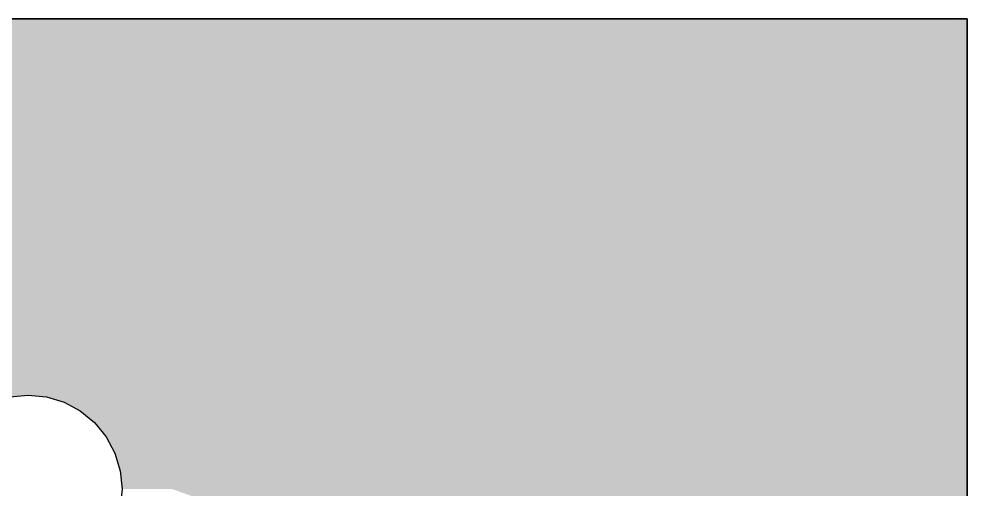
# Model space of a CAD drawing. Extents: x 0 to 756, y -25 to 420.
# Drawn here: x 348.655 to 349.159, y 314.083 to 314.333 of the extents above; entities that cross this region are included whole.
import ezdxf

# ---------------------------------------------------------------- set-up
doc = ezdxf.new("R2010")
doc.units = 0
doc.layers.get('0').update_dxf_attribs({"lineweight": 25})
doc.layers.add('0-Shading', color=7, linetype='Continuous', lineweight=25)

# ---------------------------------------------------------------- blocks, each defined once
blk = doc.blocks.new('Shading-A0T78ONBOY', base_point=(329.66275, 313.81244))
at = {"layer": '0-Shading', "color": 7, "true_color": 0xffffff}
for points in [[(348.65939, 314.13293), (348.64732, 314.13293), (348.15939, 314.33295)], [(348.65939, 314.13293), (349.15939, 314.33295), (348.15939, 314.33295)], [(348.65939, 314.13293), (349.15939, 314.33295), (348.15939, 314.33295)], [(348.65939, 314.13293), (348.64732, 314.13293), (348.15939, 314.33295)], [(348.67147, 314.13293), (348.65939, 314.13293), (349.15939, 314.33295)], [(348.67147, 314.13293), (348.65939, 314.13293), (349.15939, 314.33295)], [(348.68522, 314.13199), (348.66916, 314.13199), (349.15939, 314.33295)], [(348.68522, 314.13199), (348.66916, 314.13199), (349.15939, 314.33295)], [(348.69767, 314.12915), (348.67853, 314.12915), (349.15939, 314.33295)], [(348.69767, 314.12915), (348.67853, 314.12915), (349.15939, 314.33295)], [(348.70817, 314.12451), (348.68716, 314.12451), (349.15939, 314.33295)], [(348.70817, 314.12451), (348.68716, 314.12451), (349.15939, 314.33295)], [(348.71663, 314.11832), (348.69476, 314.11832), (349.15939, 314.33295)], [(348.71663, 314.11832), (348.69476, 314.11832), (349.15939, 314.33295)], [(348.72257, 314.11072), (348.70096, 314.11072), (349.15939, 314.33295)], [(348.72257, 314.11072), (348.70096, 314.11072), (349.15939, 314.33295)], [(348.72602, 314.10208), (348.7056, 314.10208), (349.15939, 314.33295)], [(348.72602, 314.10208), (348.7056, 314.10208), (349.15939, 314.33295)], [(349.15939, 314.09271), (348.70844, 314.09271), (349.15939, 314.33295)], [(348.72696, 314.09271), (348.70844, 314.09271), (349.15939, 314.33295)], [(348.70938, 314.08295), (349.15939, 314.08295), (349.15939, 314.33295)], [(348.64963, 314.13199), (348.65939, 314.13293), (348.64732, 314.13293)], [(348.64963, 314.13199), (348.65939, 314.13293), (348.64732, 314.13293)], [(348.66916, 314.13199), (348.67147, 314.13293), (348.65939, 314.13293)], [(348.66916, 314.13199), (348.67147, 314.13293), (348.65939, 314.13293)], [(348.67853, 314.12915), (348.68522, 314.13199), (348.66916, 314.13199)], [(348.67853, 314.12915), (348.68522, 314.13199), (348.66916, 314.13199)], [(348.68716, 314.12451), (348.69767, 314.12915), (348.67853, 314.12915)], [(348.68716, 314.12451), (348.69767, 314.12915), (348.67853, 314.12915)], [(348.69476, 314.11832), (348.70817, 314.12451), (348.68716, 314.12451)], [(348.69476, 314.11832), (348.70817, 314.12451), (348.68716, 314.12451)], [(348.70096, 314.11072), (348.71663, 314.11832), (348.69476, 314.11832)], [(348.70096, 314.11072), (348.71663, 314.11832), (348.69476, 314.11832)], [(348.7056, 314.10208), (348.72257, 314.11072), (348.70096, 314.11072)], [(348.7056, 314.10208), (348.72257, 314.11072), (348.70096, 314.11072)], [(348.70844, 314.09271), (348.72602, 314.10208), (348.7056, 314.10208)], [(348.70844, 314.09271), (348.72602, 314.10208), (348.7056, 314.10208)], [(348.736, 314.08295), (348.70938, 314.08295), (348.70844, 314.09271)], [(349.15939, 313.93295), (349.15939, 314.09271), (348.70844, 314.09271)], [(348.70938, 314.08295), (348.72696, 314.09271), (348.70844, 314.09271)]]:
    blk.add_solid(points, dxfattribs=at)
blk = doc.blocks.new('3D-Objekt-A0T78OT1OY', base_point=(324.4794, 296.53296))
at = {"color": 0, "lineweight": -2}
for p, q in [((349.15939, 314.33295), (348.15939, 314.33295)), ((348.15939, 314.33295), (349.15939, 314.33295)), ((349.15939, 313.83295), (349.15939, 314.33295)), ((349.15939, 314.33295), (349.15939, 313.93295)), ((349.15939, 314.33295), (349.15939, 314.33295)), ((348.64964, 314.13199), (348.65939, 314.13295)), ((348.64964, 314.13199), (348.65939, 314.13295)), ((348.65939, 314.13295), (348.66915, 314.13199)), ((348.65939, 314.13295), (348.66915, 314.13199)), ((348.66915, 314.13199), (348.67853, 314.12914)), ((348.66915, 314.13199), (348.67853, 314.12914)), ((348.67853, 314.12914), (348.68717, 314.12452)), ((348.67853, 314.12914), (348.68717, 314.12452)), ((348.68717, 314.12452), (348.69475, 314.1183)), ((348.68717, 314.12452), (348.69475, 314.1183)), ((348.69475, 314.1183), (348.70097, 314.11073)), ((348.69475, 314.1183), (348.70097, 314.11073)), ((348.70097, 314.11073), (348.70559, 314.10208)), ((348.70097, 314.11073), (348.70559, 314.10208)), ((348.70559, 314.10208), (348.70843, 314.0927)), ((348.70559, 314.10208), (348.70843, 314.0927)), ((348.70843, 314.0927), (348.70939, 314.08295)), ((348.70843, 314.0927), (348.70939, 314.08295)), ((348.70939, 314.08295), (348.70843, 314.07319)), ((348.70939, 314.08295), (348.70843, 314.07319))]:
    blk.add_line(p, q, dxfattribs=at)

msp = doc.modelspace()

# ---------------------------------------------------------------- block references
at = {"linetype": 'Continuous', "ltscale": 1.25}
msp.add_blockref('3D-Objekt-A0T78OT1OY', (324.4794, 296.53296), dxfattribs=at)
msp.add_blockref('Shading-A0T78ONBOY', (329.66275, 313.81244))

doc.saveas('drawing.dxf')
